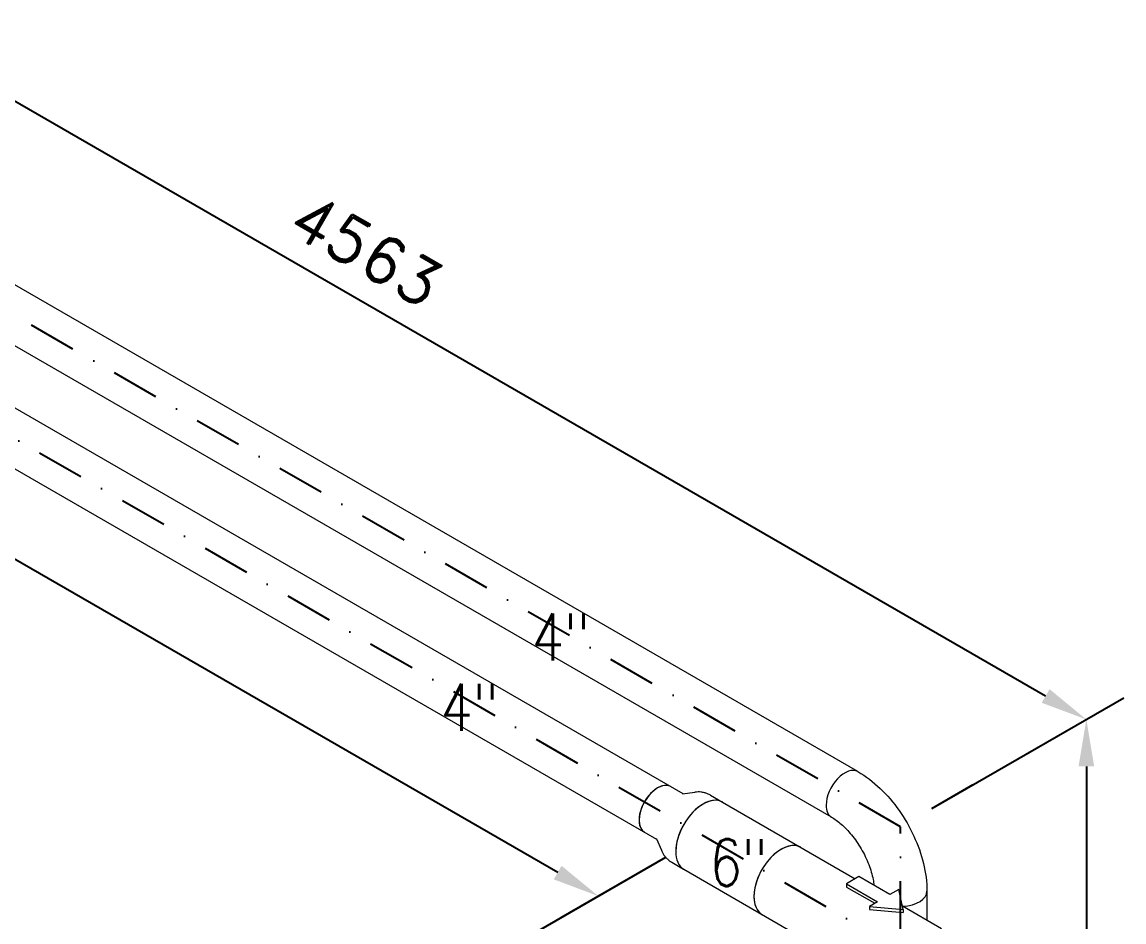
# Model space of a CAD drawing. Header units: millimetres. Extents: x -312439 to 477422, y -331570 to 212570.
# Drawn here: x 351666 to 354596, y 173417 to 175810 of the extents above; entities that cross this region are included whole.
import ezdxf

# ---------------------------------------------------------------- set-up
doc = ezdxf.new("R2010")
doc.units = ezdxf.units.MM
doc.linetypes.add('DASHDOT', pattern=[25.4, 12.7, -6.35, 0, -6.35])
doc.layers.add('ARCONDTEXTO', color=4, linetype='Continuous')
doc.styles.add('ROMAND', font='ROMAND.SHX')
doc.styles.add('ROMANS', font='romans.shx', dxfattribs={"height": 187.5})
doc.dimstyles.new('1-50 (MILIMETRO)', dxfattribs={"dimscale": 0, "dimtxt": 125, "dimasz": 125, "dimexe": 100, "dimexo": 100, "dimgap": 50, "dimtad": 0, "dimdec": 0, "dimzin": 0, "dimdsep": 46, "dimtxsty": 'ROMAND', "dimcen": -390, "dimclrd": 1, "dimclre": 1, "dimclrt": 3, "dimadec": 0, "dimazin": 0, "dimtfac": 1, "dimtdec": 0, "dimtix": 1, "dimtmove": 2, "dimatfit": 2, "dimfxl": 1, "dimtvp": 1, "dimtolj": 1, "dimtzin": 0, "dimarcsym": 0})

# ---------------------------------------------------------------- blocks, each defined once
blk = doc.blocks.new('*D78')
at = {"color": 1, "lineweight": -2, "transparency": 16777216}
for p, q in [((350342, 176120.4), (350643.7, 176294.6)), ((350652, 176174.4), (354387.4, 174017.7)), ((354293.9, 173838.7), (354595.7, 174012.9))]:
    blk.add_line(p, q, dxfattribs=at)
at = {"color": 1, "transparency": 16777216}
for points in [[(350662.4, 176192.4), (350641.5, 176156.3), (350543.7, 176236.9)], [(354397.9, 174035.7), (354377, 173999.6), (354495.7, 173955.2)]]:
    blk.add_solid(points, dxfattribs=at)
at = {"layer": 'Defpoints', "color": 0, "transparency": 16777216}
for p in [(350242, 176062.6), (354495.7, 173955.2), (354193.9, 173781)]:
    blk.add_point(p, dxfattribs=at)
at = {"color": 3, "transparency": 16777216, "insert": (352582.2, 175204.3), "char_height": 125, "attachment_point": 5, "rotation": 330, "style": 'ROMAND'}
blk.add_mtext('\\A1;4563', dxfattribs=at)
blk = doc.blocks.new('*D83')
at = {"color": 1, "lineweight": -2, "transparency": 16777216}
for p, q in [((353376.8, 173588.4), (352918.6, 173323.9)), ((353710.9, 172982), (353126.8, 173319.1)), ((354177.3, 173126.2), (353719.1, 172861.7))]:
    blk.add_line(p, q, dxfattribs=at)
at = {"color": 1, "transparency": 16777216}
for points in [[(353137.3, 173337.2), (353116.4, 173301.1), (353018.6, 173381.6)], [(353721.3, 173000), (353700.4, 172963.9), (353819.1, 172919.5)]]:
    blk.add_solid(points, dxfattribs=at)
at = {"layer": 'Defpoints', "color": 0, "transparency": 16777216}
for p in [(353476.8, 173646.2), (353018.6, 173381.6), (354277.3, 173184)]:
    blk.add_point(p, dxfattribs=at)
at = {"color": 3, "transparency": 16777216, "insert": (353210, 173092.9), "char_height": 125, "attachment_point": 5, "rotation": 330, "style": 'ROMAND'}
blk.add_mtext('\\A1;924', dxfattribs=at)
blk = doc.blocks.new('*D21')
at = {"color": 1, "lineweight": -2, "transparency": 16777216}
for p, q in [((349632, 175750.5), (349353.5, 175589.7)), ((353090, 173547.9), (349561.7, 175584.9)), ((353376.8, 173588.4), (353098.3, 173427.6))]:
    blk.add_line(p, q, dxfattribs=at)
at = {"color": 1, "transparency": 16777216}
for points in [[(349572.2, 175603), (349551.3, 175566.9), (349453.5, 175647.4)], [(353100.4, 173565.9), (353079.6, 173529.8), (353198.3, 173485.4)]]:
    blk.add_solid(points, dxfattribs=at)
at = {"layer": 'Defpoints', "color": 0, "transparency": 16777216}
for p in [(349732, 175808.2), (349453.5, 175647.4), (353476.8, 173646.2)]:
    blk.add_point(p, dxfattribs=at)
at = {"color": 3, "transparency": 16777216, "insert": (351388.4, 174674.7), "char_height": 125, "attachment_point": 5, "rotation": 330, "style": 'ROMAND'}
blk.add_mtext('\\A1;4324', dxfattribs=at)
blk = doc.blocks.new('*D88')
at = {"color": 1, "lineweight": -2, "transparency": 16777216}
for p, q in [((354101.8, 173727.8), (354595.7, 174012.9)), ((354495.7, 173830.2), (354495.7, 172374.5)), ((354101.8, 172022.1), (354595.7, 172307.2))]:
    blk.add_line(p, q, dxfattribs=at)
at = {"color": 1, "transparency": 16777216}
for points in [[(354474.9, 173830.2), (354516.5, 173830.2), (354495.7, 173955.2)], [(354474.9, 172374.5), (354516.5, 172374.5), (354495.7, 172249.5)]]:
    blk.add_solid(points, dxfattribs=at)
at = {"layer": 'Defpoints', "color": 0, "transparency": 16777216}
for p in [(354001.8, 173670), (354495.7, 172249.5), (354001.8, 171964.4)]:
    blk.add_point(p, dxfattribs=at)
at = {"color": 3, "transparency": 16777216, "insert": (354370.7, 173102.3), "char_height": 125, "attachment_point": 5, "rotation": 90, "style": 'ROMAND'}
blk.add_mtext('\\A1;1706', dxfattribs=at)

msp = doc.modelspace()

# ---------------------------------------------------------------- linework, layer by layer
at = {"color": 6, "linetype": 'DASHDOT', "ltscale": 10, "extrusion": (4.44089e-16, 0.816497, 0.57735)}
for p, q in [((354001.792, 173670.03), (345827.86, 178389.253)), ((349731.968, 175808.215), (354277.27, 173183.983)), ((354193.946, 173780.97), (354001.792, 173670.03))]:
    msp.add_line(p, q, dxfattribs=at)
at = {"color": 5, "linetype": 'Continuous', "lineweight": 0, "extrusion": (4.44089e-16, 0.816497, 0.57735)}
for p, q in [((353818.315, 173695.139), (350103.988, 175839.607)), ((353888.31, 173816.372), (350604.092, 175712.516)), ((349845.451, 175661.873), (353352.578, 173637.032)), ((350261.972, 175583.039), (353422.573, 173758.265)), ((353422.1, 173757.701), (353455.081, 173761.813)), ((353496.474, 173753.782), (353528.282, 173735.418)), ((353528.282, 173735.406), (353881.238, 173531.627)), ((353352.831, 173637.724), (353365.76, 173607.105)), ((353393.412, 173575.273), (353424.497, 173557.326)), ((353425.22, 173556.897), (354007.101, 173220.948)), ((354071.787, 173498.58), (354071.787, 173421.613)), ((354006.923, 173459.062), (354110.163, 173399.457))]:
    msp.add_line(p, q, dxfattribs=at)
at = {"color": 6, "linetype": 'DASHDOT', "ltscale": 10}
msp.add_line((354001.792, 173143.942), (354001.792, 173670.03), dxfattribs=at)
at = {"color": 4, "linetype": 'Continuous', "lineweight": 0, "extrusion": (4.44089e-16, 0.816497, 0.57735)}
for p, q in [((353890.993, 173537.259), (353857.776, 173518.081)), ((353973.542, 173489.599), (353890.993, 173537.259)), ((353857.776, 173518.081), (353940.325, 173470.422)), ((353857.776, 173518.081), (353857.776, 173509.538)), ((353857.776, 173509.538), (353932.927, 173466.15)), ((353997.03, 173503.16), (353973.542, 173489.599)), ((354008.963, 173449.971), (353997.03, 173503.16)), ((353940.325, 173470.422), (353918.955, 173458.083)), ((353918.955, 173458.083), (354008.963, 173449.971)), ((353918.955, 173458.083), (353918.955, 173449.54)), ((353918.955, 173449.54), (354008.963, 173441.428)), ((354008.963, 173449.971), (354008.963, 173441.428))]:
    msp.add_line(p, q, dxfattribs=at)
at = {"color": 5, "linetype": 'Continuous', "lineweight": 0}
for centre, major_axis, start_param, end_param in [((353853.312, 173755.755), (34.997, 60.617), 0, 2.35619449), ((353355.767, 173716.013), (-34.997, -60.617), 3.14159265, 6.28318531), ((353355.767, 173716.013), (34.997, 60.617), 0, 3.14159265), ((353476.751, 173646.151), (51.531, 89.255), 0, 3.14159265), ((353476.751, 173646.163), (51.531, 89.255), 6.26905994, 8.63945034), ((353853.312, 173755.755), (34.997, 60.617), 2.35619449, 3.14159265), ((353684.713, 173526.084), (-51.531, -89.255), 3.14159265, 6.28318531), ((353684.713, 173526.084), (51.531, 89.255), 0, 2.35619449), ((353684.713, 173526.084), (51.531, 89.255), 2.35619449, 3.14159265), ((354001.792, 173498.58), (69.994, 0), 4.80374877, 6.28318531), ((354001.792, 173498.58), (-69.994, 0), 1.66215612, 3.14159265)]:
    msp.add_ellipse(centre, major_axis=major_axis, ratio=0.57735027, start_param=start_param, end_param=end_param, dxfattribs=at)
for points, knots in [([(353888.31, 173816.372), (353909.356, 173804.221), (353929.131, 173789.025), (353965.811, 173754.085), (353982.704, 173734.325), (354012.825, 173691.665), (354026.045, 173668.768), (354047.929, 173621.352), (354056.596, 173596.842), (354068.514, 173547.607), (354071.787, 173522.882), (354071.787, 173498.58)], [4.71238898, 4.71238898, 4.71238898, 4.71238898, 5.02654825, 5.02654825, 5.34070751, 5.34070751, 5.65486678, 5.65486678, 5.96902604, 5.96902604, 6.28318531, 6.28318531, 6.28318531, 6.28318531]), ([(353422.573, 173758.265), (353422.795, 173758.137), (353423.028, 173758.026), (353423.303, 173757.915), (353423.372, 173757.889), (353423.436, 173757.868)], [0.785398163, 0.785398163, 0.785398163, 0.785398163, 0.867755899, 0.867755899, 0.897613307, 0.897613307, 0.897613307, 0.897613307]), ([(353496.474, 173753.782), (353493.876, 173755.282), (353491.17, 173756.595), (353485.641, 173758.814), (353482.817, 173759.72), (353477.148, 173761.127), (353474.302, 173761.629), (353468.665, 173762.261), (353465.873, 173762.392), (353460.394, 173762.332), (353457.705, 173762.141), (353455.081, 173761.813)], [0.785398163, 0.785398163, 0.785398163, 0.785398163, 0.867755899, 0.867755899, 0.950113634, 0.950113634, 1.032471369, 1.032471369, 1.114829104, 1.114829104, 1.197186839, 1.197186839, 1.197186839, 1.197186839]), ([(353818.315, 173695.139), (353826.222, 173690.574), (353834.919, 173684.39), (353853.021, 173668.666), (353862.436, 173658.972), (353880.644, 173636.766), (353889.395, 173624.161), (353904.925, 173597.506), (353911.672, 173583.44), (353922.275, 173555.804), (353926.164, 173542.232), (353929.63, 173524.302), (353930.405, 173519.126), (353930.93, 173514.201)], [4.71238898, 4.71238898, 4.71238898, 4.71238898, 4.95951548, 4.95951548, 5.21999811, 5.21999811, 5.49094702, 5.49094702, 5.76578598, 5.76578598, 6.03700406, 6.03700406, 6.15265078, 6.15265078, 6.15265078, 6.15265078]), ([(353353.354, 173636.483), (353353.304, 173636.527), (353353.247, 173636.575), (353353.014, 173636.758), (353352.801, 173636.903), (353352.578, 173637.032)], [3.814775673, 3.814775673, 3.814775673, 3.814775673, 3.844633082, 3.844633082, 3.926990817, 3.926990817, 3.926990817, 3.926990817]), ([(353365.76, 173607.105), (353366.789, 173604.669), (353367.967, 173602.245), (353370.655, 173597.469), (353372.164, 173595.117), (353375.53, 173590.551), (353377.388, 173588.338), (353381.441, 173584.131), (353383.637, 173582.139), (353388.324, 173578.46), (353390.814, 173576.773), (353393.412, 173575.273)], [3.515202141, 3.515202141, 3.515202141, 3.515202141, 3.597559876, 3.597559876, 3.679917611, 3.679917611, 3.762275347, 3.762275347, 3.844633082, 3.844633082, 3.926990817, 3.926990817, 3.926990817, 3.926990817])]:
    msp.add_open_spline(points, degree=3, knots=knots, dxfattribs=at)

# ---------------------------------------------------------------- texts
at = {"layer": 'ARCONDTEXTO', "linetype": 'Continuous', "lineweight": -3, "style": 'ROMANS', "width": 0.8}
for s, p in [('4"', (353021.184, 174112.178)), ('4"', (352778.545, 173925.266)), ('6"', (353494.066, 173512.159))]:
    msp.add_text(s, height=125, dxfattribs=at).set_placement(p)

# ---------------------------------------------------------------- dimensions: what is measured, and where the dimension line sits
for p1, p2, distance, picture, middle in [((350241.962, 176062.649), (354193.946, 173780.97), 301.751, '*D78', (352582.205, 175204.278)), ((353476.751, 173646.163), (349731.968, 175808.215), 278.487, '*D21', (351388.373, 174674.657))]:
    dim = msp.add_aligned_dim(p1=p1, p2=p2, distance=distance, dimstyle='1-50 (MILIMETRO)', override={"dimscale": 1})
    dim.commit()
    dim.dimension.update_dxf_attribs({"geometry": picture, "text_midpoint": middle})
dim = msp.add_linear_dim(base=(354495.696, 172249.514), p1=(354001.792, 173670.03), p2=(354001.792, 171964.358), angle=90, dimstyle='1-50 (MILIMETRO)', override={"dimscale": 1})
dim.commit()
dim.dimension.update_dxf_attribs({"geometry": '*D88', "text_midpoint": (354370.696, 173102.35)})
dim = msp.add_linear_dim(base=(353018.592, 173381.645), p1=(354277.27, 173183.983), p2=(353476.751, 173646.163), angle=150, dimstyle='1-50 (MILIMETRO)', override={"dimscale": 1})
dim.commit()
dim.dimension.update_dxf_attribs({"geometry": '*D83', "text_midpoint": (353209.982, 173092.866), "dimtype": 161})

doc.saveas('drawing.dxf')
